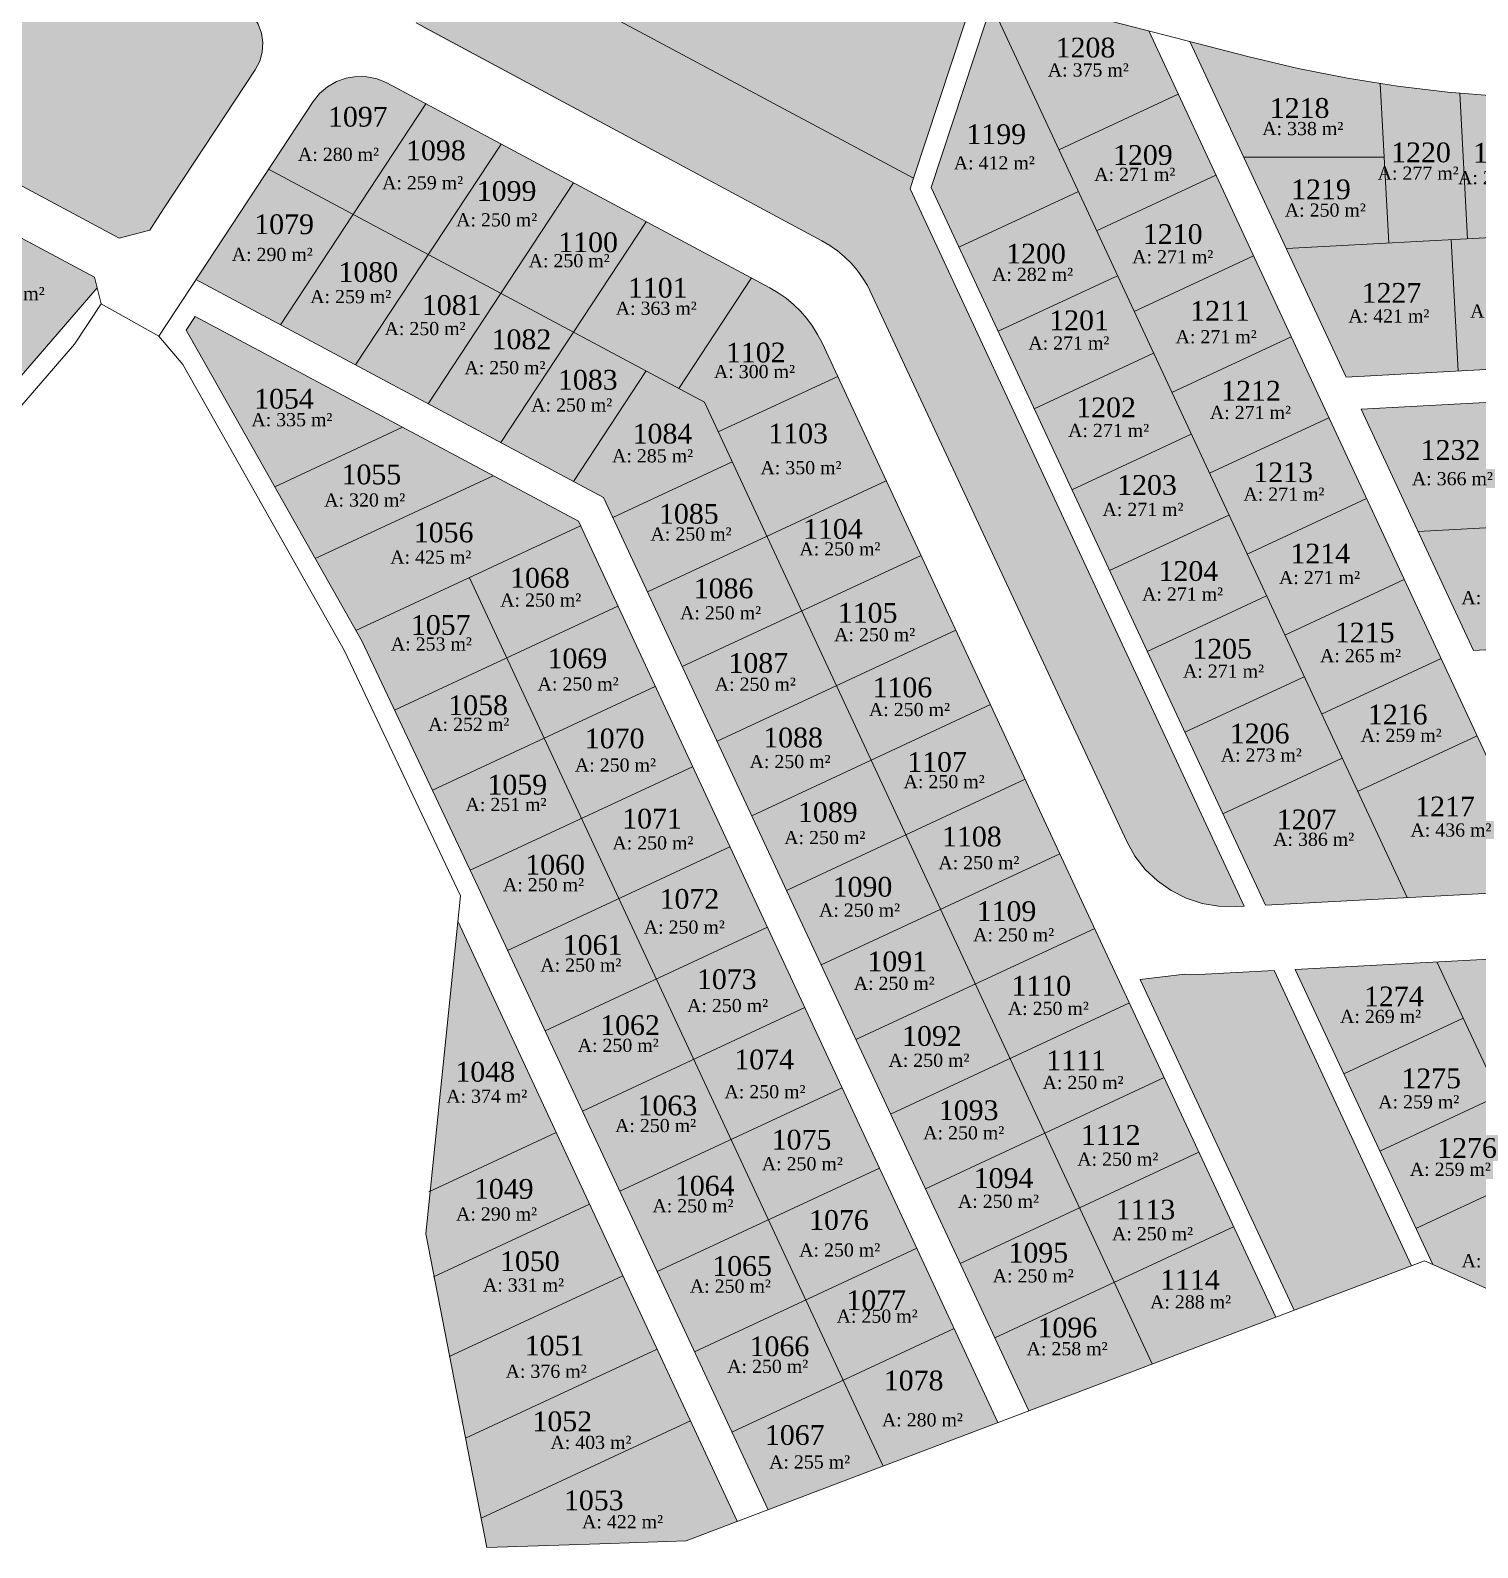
# Model space of a CAD drawing. Header units: metres. Extents: x 499190 to 500072, y 4524566 to 4524917.
# Drawn here: x 499394.9 to 499614.7, y 4524565.7 to 4524796.2 of the extents above; entities that cross this region are included whole.
import ezdxf

# ---------------------------------------------------------------- set-up
doc = ezdxf.new("R2010")
doc.units = ezdxf.units.M
doc.layers.get('0').update_dxf_attribs({"color": 5, "lineweight": 0})
doc.layers.add('PL_PARK', color=97, linetype='Continuous', lineweight=0)
doc.layers.add('YAZI', color=3, linetype='Continuous', lineweight=0)
doc.styles.get("Standard").update_dxf_attribs({"font": 'TimesNewRoman.ttf'})

msp = doc.modelspace()

# ---------------------------------------------------------------- hatches: boundary and pattern name
at = {"true_color": 0xf8f6b0}
h = msp.add_hatch(color=51, dxfattribs=at)
h.dxf.hatch_style = 1
h.paths.add_polyline_path([(499429.69, 4524791.55), (499430.07, 4524792.94), (499430.16, 4524794.39), (499429.95, 4524795.83), (499429.45, 4524797.19), (499428.68, 4524798.42), (499427.67, 4524799.46), (499426.47, 4524800.28), (499418.78, 4524804.39), (499390.87, 4524819.31), (499373.35, 4524791.65), (499369.44, 4524785.47), (499397.18, 4524770.64), (499408.35, 4524764.67), (499412.98, 4524765.9), (499415.1, 4524769.11), (499429.02, 4524790.26)])
h.paths.add_polyline_path([(499390.87, 4524819.31), (499380.69, 4524824.76), (499373.61, 4524822.89), (499358.76, 4524799.45), (499373.35, 4524791.65)])
h.paths.add_polyline_path([(499373.35, 4524791.65), (499358.76, 4524799.45), (499357.52, 4524797.5), (499359.26, 4524790.92), (499369.44, 4524785.47)])
h.paths.add_polyline_path([(499532.24, 4524804.59), (499527.33, 4524805.93), (499522.46, 4524807.39), (499517.62, 4524808.98), (499512.83, 4524810.68), (499508.08, 4524812.51), (499503.38, 4524814.46), (499498.73, 4524816.53), (499494.13, 4524818.72), (499485.37, 4524823.03), (499482.72, 4524824.12), (499479.96, 4524824.85), (499477.13, 4524825.22), (499474.27, 4524825.21), (499471.44, 4524824.83), (499468.68, 4524824.08), (499466.04, 4524822.97), (499463.57, 4524821.53), (499461.32, 4524819.78), (499459.31, 4524817.74), (499457.58, 4524815.46), (499455.89, 4524812.9), (499529.02, 4524773.8), (499538.62, 4524802.94)])
h = msp.add_hatch(color=1)
h.dxf.hatch_style = 1
h.paths.add_polyline_path([(499540.85, 4524800.11), (499531.7, 4524772.36), (499535.92, 4524763.3), (499554.05, 4524771.74)])
h = msp.add_hatch(color=12)
h.dxf.hatch_style = 1
h.paths.add_polyline_path([(499564.74, 4524796.18), (499541.53, 4524802.18), (499540.85, 4524800.11), (499551.1, 4524778.09), (499569.23, 4524786.53)])
h = msp.add_hatch(color=1)
h.dxf.hatch_style = 1
h.paths.add_polyline_path([(499599.92, 4524788.17), (499594.96, 4524788.96), (499587.45, 4524790.45), (499580, 4524792.23), (499571.01, 4524794.55), (499579.19, 4524776.99), (499600.52, 4524776.99)])
h = msp.add_hatch(color=1)
h.dxf.hatch_style = 1
h.paths.add_polyline_path([(499454.93, 4524785.06), (499448.98, 4524788.24), (499447.52, 4524788.86), (499445.98, 4524789.19), (499444.4, 4524789.24), (499442.84, 4524788.99), (499441.35, 4524788.46), (499439.98, 4524787.67), (499438.78, 4524786.64), (499437.79, 4524785.4), (499431.05, 4524775.15), (499443.89, 4524768.29)])
h = msp.add_hatch(color=1)
h.dxf.hatch_style = 1
h.paths.add_polyline_path([(499569.23, 4524786.53), (499551.1, 4524778.09), (499556.82, 4524765.8), (499574.95, 4524774.25)])
h = msp.add_hatch(color=12)
h.dxf.hatch_style = 1
h.paths.add_polyline_path([(499612, 4524786.69), (499610.13, 4524786.84), (499602.53, 4524787.76), (499599.92, 4524788.17), (499601.22, 4524763.94), (499613.19, 4524764.58)])
h = msp.add_hatch(color=1)
h.dxf.hatch_style = 1
h.paths.add_polyline_path([(499624.05, 4524785.96), (499617.77, 4524786.22), (499612, 4524786.69), (499613.19, 4524764.58), (499625.17, 4524765.23)])
h = msp.add_hatch(color=12)
h.dxf.hatch_style = 1
h.paths.add_polyline_path([(499466.35, 4524778.95), (499454.93, 4524785.06), (499443.89, 4524768.29), (499455.31, 4524762.18)])
h = msp.add_hatch(color=12)
h.dxf.hatch_style = 1
h.paths.add_polyline_path([(499477.38, 4524773.06), (499466.35, 4524778.95), (499455.31, 4524762.18), (499466.34, 4524756.28)])
h = msp.add_hatch(color=1)
h.dxf.hatch_style = 1
h.paths.add_polyline_path([(499431.05, 4524775.15), (499420.01, 4524758.38), (499432.85, 4524751.51), (499443.89, 4524768.29)])
h = msp.add_hatch(color=1)
h.dxf.hatch_style = 1
h.paths.add_polyline_path([(499600.52, 4524776.99), (499579.19, 4524776.99), (499585.66, 4524763.1), (499601.22, 4524763.94)])
h = msp.add_hatch(color=12)
h.dxf.hatch_style = 1
h.paths.add_polyline_path([(499488.4, 4524767.17), (499477.38, 4524773.06), (499466.34, 4524756.28), (499477.36, 4524750.39)])
h = msp.add_hatch(color=1)
h.dxf.hatch_style = 1
h.paths.add_polyline_path([(499574.95, 4524774.25), (499556.82, 4524765.8), (499562.54, 4524753.52), (499580.67, 4524761.96)])
h = msp.add_hatch(color=1)
h.dxf.hatch_style = 1
h.paths.add_polyline_path([(499554.05, 4524771.74), (499535.92, 4524763.3), (499541.87, 4524750.52), (499560.01, 4524758.96)])
h = msp.add_hatch(color=1)
h.dxf.hatch_style = 1
h.paths.add_polyline_path([(499443.89, 4524768.29), (499432.85, 4524751.51), (499444.27, 4524745.4), (499455.31, 4524762.18)])
h = msp.add_hatch(color=56)
h.dxf.hatch_style = 1
h.paths.add_polyline_path([(499405, 4524757.11), (499404.59, 4524758.74), (499387.75, 4524767.74), (499377.29, 4524755.64), (499393.89, 4524744.26)])
h = msp.add_hatch(color=12)
h.dxf.hatch_style = 1
h.paths.add_polyline_path([(499504.39, 4524758.62), (499488.4, 4524767.17), (499477.36, 4524750.39), (499493.35, 4524741.84)])
h = msp.add_hatch(color=1)
h.dxf.hatch_style = 1
h.paths.add_polyline_path([(499610.69, 4524764.45), (499585.66, 4524763.1), (499594.75, 4524743.56), (499611.77, 4524744.47)])
h = msp.add_hatch(color=1)
h.dxf.hatch_style = 1
h.paths.add_polyline_path([(499628.12, 4524765.38), (499610.69, 4524764.45), (499611.77, 4524744.47), (499629.19, 4524745.41)])
h = msp.add_hatch(color=12)
h.dxf.hatch_style = 1
h.paths.add_polyline_path([(499466.34, 4524756.28), (499455.31, 4524762.18), (499444.27, 4524745.4), (499455.29, 4524739.51)])
h = msp.add_hatch(color=1)
h.dxf.hatch_style = 1
h.paths.add_polyline_path([(499580.67, 4524761.96), (499562.54, 4524753.52), (499568.26, 4524741.24), (499586.39, 4524749.68)])
h = msp.add_hatch(color=1)
h.dxf.hatch_style = 1
h.paths.add_polyline_path([(499515.12, 4524748.75), (499514.45, 4524750.05), (499513.68, 4524751.29), (499512.81, 4524752.47), (499511.84, 4524753.57), (499510.79, 4524754.6), (499509.67, 4524755.53), (499508.47, 4524756.37), (499507.21, 4524757.11), (499504.39, 4524758.62), (499493.35, 4524741.84), (499497.24, 4524739.76), (499499.35, 4524735.23), (499517.49, 4524743.67)])
h = msp.add_hatch(color=12)
h.dxf.hatch_style = 1
h.paths.add_polyline_path([(499560.01, 4524758.96), (499541.87, 4524750.52), (499547.36, 4524738.73), (499565.49, 4524747.17)])
h = msp.add_hatch(color=12)
h.dxf.hatch_style = 1
h.paths.add_polyline_path([(499477.36, 4524750.39), (499466.34, 4524756.28), (499455.29, 4524739.51), (499466.32, 4524733.61)])
h = msp.add_hatch(color=12)
h.dxf.hatch_style = 1
h.paths.add_polyline_path([(499419.9, 4524752.76), (499418.54, 4524750.7), (499420.41, 4524747.38), (499431.97, 4524726.9), (499451.38, 4524735.93)])
h = msp.add_hatch(color=12)
h.dxf.hatch_style = 1
h.paths.add_polyline_path([(499488.39, 4524744.5), (499477.36, 4524750.39), (499466.32, 4524733.61), (499477.34, 4524727.72)])
h = msp.add_hatch(color=1)
h.dxf.hatch_style = 1
h.paths.add_polyline_path([(499586.39, 4524749.68), (499568.26, 4524741.24), (499573.98, 4524728.95), (499592.11, 4524737.39)])
h = msp.add_hatch(color=1)
h.dxf.hatch_style = 1
h.paths.add_polyline_path([(499565.49, 4524747.17), (499547.36, 4524738.73), (499553.08, 4524726.45), (499571.21, 4524734.89)])
h = msp.add_hatch(color=12)
h.dxf.hatch_style = 1
h.paths.add_polyline_path([(499497.24, 4524739.76), (499488.39, 4524744.5), (499477.34, 4524727.72), (499481.93, 4524725.27), (499483.33, 4524722.25), (499501.47, 4524730.69)])
h = msp.add_hatch(color=1)
h.dxf.hatch_style = 1
h.paths.add_polyline_path([(499517.49, 4524743.67), (499499.35, 4524735.23), (499506.74, 4524719.36), (499524.87, 4524727.8)])
h = msp.add_hatch(color=1)
h.dxf.hatch_style = 1
h.paths.add_polyline_path([(499620.07, 4524739.91), (499597.03, 4524738.67), (499605.67, 4524720.11), (499621.1, 4524720.94)])
h = msp.add_hatch(color=12)
h.dxf.hatch_style = 1
h.paths.add_polyline_path([(499465.16, 4524728.56), (499451.38, 4524735.93), (499431.97, 4524726.9), (499438.13, 4524715.98)])
h = msp.add_hatch(color=1)
h.dxf.hatch_style = 1
h.paths.add_polyline_path([(499592.11, 4524737.39), (499573.98, 4524728.95), (499579.7, 4524716.67), (499597.83, 4524725.11)])
h = msp.add_hatch(color=1)
h.dxf.hatch_style = 1
h.paths.add_polyline_path([(499571.21, 4524734.89), (499553.08, 4524726.45), (499558.8, 4524714.16), (499576.93, 4524722.61)])
h = msp.add_hatch(color=12)
h.dxf.hatch_style = 1
h.paths.add_polyline_path([(499501.47, 4524730.69), (499483.33, 4524722.25), (499488.61, 4524710.92), (499506.74, 4524719.36)])
h = msp.add_hatch(color=12)
h.dxf.hatch_style = 1
h.paths.add_polyline_path([(499478.42, 4524720.95), (499478.1, 4524721.65), (499465.16, 4524728.56), (499438.13, 4524715.98), (499444.29, 4524705.06)])
h = msp.add_hatch(color=12)
h.dxf.hatch_style = 1
h.paths.add_polyline_path([(499530.15, 4524716.47), (499524.87, 4524727.8), (499506.74, 4524719.36), (499512.02, 4524708.03)])
h = msp.add_hatch(color=1)
h.dxf.hatch_style = 1
h.paths.add_polyline_path([(499597.83, 4524725.11), (499579.7, 4524716.67), (499585.42, 4524704.38), (499603.55, 4524712.83)])
h = msp.add_hatch(color=1)
h.dxf.hatch_style = 1
h.paths.add_polyline_path([(499576.93, 4524722.61), (499558.8, 4524714.16), (499564.52, 4524701.88), (499582.65, 4524710.32)])
h = msp.add_hatch(color=12)
h.dxf.hatch_style = 1
h.paths.add_polyline_path([(499478.42, 4524720.95), (499461.54, 4524713.09), (499467.22, 4524700.9), (499484.1, 4524708.76)])
h = msp.add_hatch(color=1)
h.dxf.hatch_style = 1
h.paths.add_polyline_path([(499626.72, 4524721.25), (499605.67, 4524720.11), (499614.09, 4524702.04), (499627.72, 4524702.77)])
h = msp.add_hatch(color=12)
h.dxf.hatch_style = 1
h.paths.add_polyline_path([(499512.02, 4524708.03), (499506.74, 4524719.36), (499488.61, 4524710.92), (499493.89, 4524699.59)])
h = msp.add_hatch(color=12)
h.dxf.hatch_style = 1
h.paths.add_polyline_path([(499530.15, 4524716.47), (499512.02, 4524708.03), (499517.29, 4524696.7), (499535.42, 4524705.14)])
h = msp.add_hatch(color=12)
h.dxf.hatch_style = 1
h.paths.add_polyline_path([(499461.54, 4524713.09), (499444.29, 4524705.06), (499445.25, 4524703.37), (499450.17, 4524692.96), (499467.22, 4524700.9)])
h = msp.add_hatch(color=1)
h.dxf.hatch_style = 1
h.paths.add_polyline_path([(499603.55, 4524712.83), (499585.42, 4524704.38), (499591.01, 4524692.37), (499609.14, 4524700.81)])
h = msp.add_hatch(color=1)
h.dxf.hatch_style = 1
h.paths.add_polyline_path([(499582.65, 4524710.32), (499564.52, 4524701.88), (499570.24, 4524689.6), (499588.37, 4524698.04)])
h = msp.add_hatch(color=12)
h.dxf.hatch_style = 1
h.paths.add_polyline_path([(499484.1, 4524708.76), (499467.22, 4524700.9), (499472.89, 4524688.7), (499489.78, 4524696.57)])
h = msp.add_hatch(color=12)
h.dxf.hatch_style = 1
h.paths.add_polyline_path([(499512.02, 4524708.03), (499493.89, 4524699.59), (499499.16, 4524688.26), (499517.29, 4524696.7)])
h = msp.add_hatch(color=12)
h.dxf.hatch_style = 1
h.paths.add_polyline_path([(499540.7, 4524693.81), (499535.42, 4524705.14), (499517.29, 4524696.7), (499522.57, 4524685.37)])
h = msp.add_hatch(color=12)
h.dxf.hatch_style = 1
h.paths.add_polyline_path([(499467.22, 4524700.9), (499450.17, 4524692.96), (499455.92, 4524680.8), (499472.89, 4524688.7)])
h = msp.add_hatch(color=1)
h.dxf.hatch_style = 1
h.paths.add_polyline_path([(499609.14, 4524700.81), (499591.01, 4524692.37), (499596.47, 4524680.63), (499614.61, 4524689.07)])
h = msp.add_hatch(color=12)
h.dxf.hatch_style = 1
h.paths.add_polyline_path([(499489.78, 4524696.57), (499472.89, 4524688.7), (499478.57, 4524676.51), (499495.46, 4524684.37)])
h = msp.add_hatch(color=12)
h.dxf.hatch_style = 1
h.paths.add_polyline_path([(499517.29, 4524696.7), (499499.16, 4524688.26), (499504.44, 4524676.92), (499522.57, 4524685.37)])
h = msp.add_hatch(color=1)
h.dxf.hatch_style = 1
h.paths.add_polyline_path([(499588.37, 4524698.04), (499570.24, 4524689.6), (499576, 4524677.22), (499594.13, 4524685.66)])
h = msp.add_hatch(color=12)
h.dxf.hatch_style = 1
h.paths.add_polyline_path([(499545.98, 4524682.48), (499540.7, 4524693.81), (499522.57, 4524685.37), (499527.85, 4524674.03)])
h = msp.add_hatch(color=12)
h.dxf.hatch_style = 1
h.paths.add_polyline_path([(499472.89, 4524688.7), (499455.92, 4524680.8), (499461.67, 4524668.64), (499478.57, 4524676.51)])
h = msp.add_hatch(color=12)
h.dxf.hatch_style = 1
h.paths.add_polyline_path([(499614.61, 4524689.07), (499596.47, 4524680.63), (499603.98, 4524664.5), (499625.51, 4524665.65)])
h = msp.add_hatch(color=12)
h.dxf.hatch_style = 1
h.paths.add_polyline_path([(499527.85, 4524674.03), (499522.57, 4524685.37), (499504.44, 4524676.92), (499509.72, 4524665.59)])
h = msp.add_hatch(color=12)
h.dxf.hatch_style = 1
h.paths.add_polyline_path([(499594.13, 4524685.66), (499576, 4524677.22), (499582.46, 4524663.36), (499603.98, 4524664.5)])
h = msp.add_hatch(color=12)
h.dxf.hatch_style = 1
h.paths.add_polyline_path([(499495.46, 4524684.37), (499478.57, 4524676.51), (499484.25, 4524664.32), (499501.13, 4524672.18)])
h = msp.add_hatch(color=12)
h.dxf.hatch_style = 1
h.paths.add_polyline_path([(499545.98, 4524682.48), (499527.85, 4524674.03), (499533.12, 4524662.7), (499551.25, 4524671.14)])
h = msp.add_hatch(color=12)
h.dxf.hatch_style = 1
h.paths.add_polyline_path([(499478.57, 4524676.51), (499461.67, 4524668.64), (499462.89, 4524666.06), (499467.36, 4524656.46), (499484.25, 4524664.32)])
h = msp.add_hatch(color=12)
h.dxf.hatch_style = 1
h.paths.add_polyline_path([(499527.85, 4524674.03), (499509.72, 4524665.59), (499514.99, 4524654.26), (499533.12, 4524662.7)])
h = msp.add_hatch(color=12)
h.dxf.hatch_style = 1
h.paths.add_polyline_path([(499501.13, 4524672.18), (499484.25, 4524664.32), (499489.93, 4524652.12), (499506.81, 4524659.99)])
h = msp.add_hatch(color=12)
h.dxf.hatch_style = 1
h.paths.add_polyline_path([(499556.53, 4524659.81), (499554.9, 4524663.3), (499551.25, 4524671.14), (499533.12, 4524662.7), (499538.4, 4524651.37)])
h = msp.add_hatch(color=12)
h.dxf.hatch_style = 1
h.paths.add_polyline_path([(499484.25, 4524664.32), (499467.36, 4524656.46), (499473.04, 4524644.26), (499489.93, 4524652.12)])
h = msp.add_hatch(color=12)
h.dxf.hatch_style = 1
h.paths.add_polyline_path([(499533.12, 4524662.7), (499514.99, 4524654.26), (499520.27, 4524642.93), (499538.4, 4524651.37)])
h = msp.add_hatch(color=12)
h.dxf.hatch_style = 1
h.paths.add_polyline_path([(499459.78, 4524660.9), (499455.57, 4524619.88), (499474.73, 4524628.8)])
h = msp.add_hatch(color=12)
h.dxf.hatch_style = 1
h.paths.add_polyline_path([(499506.81, 4524659.99), (499489.93, 4524652.12), (499495.6, 4524639.93), (499512.49, 4524647.79)])
h = msp.add_hatch(color=12)
h.dxf.hatch_style = 1
h.paths.add_polyline_path([(499560.31, 4524651.7), (499556.53, 4524659.81), (499538.4, 4524651.37), (499543.67, 4524640.04), (499561.81, 4524648.48)])
h = msp.add_hatch(color=1)
h.dxf.hatch_style = 1
h.paths.add_polyline_path([(499630.06, 4524655.87), (499608.53, 4524654.73), (499615.86, 4524639), (499633.99, 4524647.44)])
h = msp.add_hatch(color=1)
h.dxf.hatch_style = 1
h.paths.add_polyline_path([(499608.53, 4524654.73), (499587.01, 4524653.59), (499594.39, 4524637.72), (499612.52, 4524646.16)])
h = msp.add_hatch(color=12)
h.dxf.hatch_style = 1
h.paths.add_polyline_path([(499489.93, 4524652.12), (499473.04, 4524644.26), (499478.72, 4524632.07), (499495.6, 4524639.93)])
h = msp.add_hatch(color=12)
h.dxf.hatch_style = 1
h.paths.add_polyline_path([(499538.4, 4524651.37), (499520.27, 4524642.93), (499525.54, 4524631.6), (499543.67, 4524640.04)])
h = msp.add_hatch(color=12)
h.dxf.hatch_style = 1
h.paths.add_polyline_path([(499561.81, 4524648.48), (499543.67, 4524640.04), (499548.95, 4524628.71), (499567.08, 4524637.15)])
h = msp.add_hatch(color=12)
h.dxf.hatch_style = 1
h.paths.add_polyline_path([(499512.49, 4524647.79), (499495.6, 4524639.93), (499501.28, 4524627.74), (499518.16, 4524635.6)])
h = msp.add_hatch(color=1)
h.dxf.hatch_style = 1
h.paths.add_polyline_path([(499612.52, 4524646.16), (499594.39, 4524637.72), (499599.86, 4524625.98), (499617.99, 4524634.42)])
h = msp.add_hatch(color=12)
h.dxf.hatch_style = 1
h.paths.add_polyline_path([(499495.6, 4524639.93), (499478.72, 4524632.07), (499484.4, 4524619.88), (499501.28, 4524627.74)])
h = msp.add_hatch(color=12)
h.dxf.hatch_style = 1
h.paths.add_polyline_path([(499543.67, 4524640.04), (499525.54, 4524631.6), (499530.82, 4524620.27), (499548.95, 4524628.71)])
h = msp.add_hatch(color=12)
h.dxf.hatch_style = 1
h.paths.add_polyline_path([(499567.08, 4524637.15), (499548.95, 4524628.71), (499554.23, 4524617.38), (499572.36, 4524625.82)])
h = msp.add_hatch(color=12)
h.dxf.hatch_style = 1
h.paths.add_polyline_path([(499518.16, 4524635.6), (499501.28, 4524627.74), (499506.96, 4524615.55), (499523.84, 4524623.41)])
h = msp.add_hatch(color=1)
h.dxf.hatch_style = 1
h.paths.add_polyline_path([(499617.99, 4524634.42), (499599.86, 4524625.98), (499605.32, 4524614.24), (499623.46, 4524622.68)])
h = msp.add_hatch(color=12)
h.dxf.hatch_style = 1
h.paths.add_polyline_path([(499474.73, 4524628.8), (499455.57, 4524619.88), (499454.91, 4524613.4), (499456.17, 4524606.92), (499479.79, 4524617.92)])
h = msp.add_hatch(color=12)
h.dxf.hatch_style = 1
h.paths.add_polyline_path([(499501.28, 4524627.74), (499484.4, 4524619.88), (499490.07, 4524607.68), (499506.96, 4524615.55)])
h = msp.add_hatch(color=12)
h.dxf.hatch_style = 1
h.paths.add_polyline_path([(499548.95, 4524628.71), (499530.82, 4524620.27), (499536.1, 4524608.93), (499554.23, 4524617.38)])
h = msp.add_hatch(color=12)
h.dxf.hatch_style = 1
h.paths.add_polyline_path([(499572.36, 4524625.82), (499554.23, 4524617.38), (499559.5, 4524606.04), (499577.63, 4524614.49)])
h = msp.add_hatch(color=12)
h.dxf.hatch_style = 1
h.paths.add_polyline_path([(499523.84, 4524623.41), (499506.96, 4524615.55), (499512.63, 4524603.35), (499529.52, 4524611.21)])
h = msp.add_hatch(color=1)
h.dxf.hatch_style = 1
h.paths.add_polyline_path([(499623.46, 4524622.68), (499605.32, 4524614.24), (499607.88, 4524608.75), (499625.77, 4524600.76), (499632.26, 4524603.78)])
h = msp.add_hatch(color=12)
h.dxf.hatch_style = 1
h.paths.add_polyline_path([(499479.79, 4524617.92), (499456.17, 4524606.92), (499458.54, 4524594.79), (499484.86, 4524607.04)])
h = msp.add_hatch(color=12)
h.dxf.hatch_style = 1
h.paths.add_polyline_path([(499554.23, 4524617.38), (499536.1, 4524608.93), (499541.37, 4524597.6), (499559.5, 4524606.04)])
h = msp.add_hatch(color=12)
h.dxf.hatch_style = 1
h.paths.add_polyline_path([(499506.96, 4524615.55), (499490.07, 4524607.68), (499495.75, 4524595.49), (499512.63, 4524603.35)])
h = msp.add_hatch(color=12)
h.dxf.hatch_style = 1
h.paths.add_polyline_path([(499577.63, 4524614.49), (499559.5, 4524606.04), (499565.28, 4524593.64), (499584.03, 4524600.75)])
h = msp.add_hatch(color=12)
h.dxf.hatch_style = 1
h.paths.add_polyline_path([(499529.52, 4524611.21), (499512.63, 4524603.35), (499518.31, 4524591.16), (499535.2, 4524599.02)])
h = msp.add_hatch(color=12)
h.dxf.hatch_style = 1
h.paths.add_polyline_path([(499490.05, 4524595.89), (499484.86, 4524607.04), (499458.54, 4524594.79), (499460.96, 4524582.35)])
h = msp.add_hatch(color=12)
h.dxf.hatch_style = 1
h.paths.add_polyline_path([(499559.5, 4524606.04), (499541.37, 4524597.6), (499546.53, 4524586.53), (499565.28, 4524593.64)])
h = msp.add_hatch(color=12)
h.dxf.hatch_style = 1
h.paths.add_polyline_path([(499512.63, 4524603.35), (499495.75, 4524595.49), (499501.43, 4524583.3), (499518.31, 4524591.16)])
h = msp.add_hatch(color=1)
h.dxf.hatch_style = 1
h.paths.add_polyline_path([(499535.2, 4524599.02), (499518.31, 4524591.16), (499524.38, 4524578.13), (499528.64, 4524579.75), (499541.84, 4524584.75)])
h = msp.add_hatch(color=12)
h.dxf.hatch_style = 1
h.paths.add_polyline_path([(499495.11, 4524585.01), (499490.05, 4524595.89), (499460.96, 4524582.35), (499463.33, 4524570.21)])
h = msp.add_hatch(color=1)
h.dxf.hatch_style = 1
h.paths.add_polyline_path([(499518.31, 4524591.16), (499501.43, 4524583.3), (499506.91, 4524571.51), (499522.07, 4524577.26), (499524.38, 4524578.13)])
h = msp.add_hatch(color=1)
h.dxf.hatch_style = 1
h.paths.add_polyline_path([(499495.11, 4524585.01), (499463.33, 4524570.21), (499464.2, 4524565.74), (499482.92, 4524566.39), (499494.47, 4524566.8), (499502.23, 4524569.74)])
at = {"layer": 'PL_PARK'}
for points in [[(499528.48, 4524772.18), (499579.23, 4524663.19), (499577.9, 4524663.12), (499575.35, 4524663.17), (499572.84, 4524663.6), (499570.42, 4524664.4), (499568.14, 4524665.55), (499566.06, 4524667.02), (499564.21, 4524668.78), (499562.65, 4524670.8), (499561.41, 4524673.03), (499522.68, 4524756.21), (499522.03, 4524757.46), (499521.29, 4524758.65), (499520.45, 4524759.78), (499519.53, 4524760.85), (499518.52, 4524761.83), (499517.44, 4524762.73), (499516.28, 4524763.53), (499515.07, 4524764.25), (499454.7, 4524796.53), (499453.44, 4524797.38), (499452.38, 4524798.47), (499451.57, 4524799.76), (499451.05, 4524801.19), (499450.83, 4524802.69), (499450.92, 4524804.21), (499451.33, 4524805.68), (499455.89, 4524812.9), (499529.02, 4524773.8)], [(499604.65, 4524608.57), (499601.64, 4524607.43), (499586.84, 4524601.81), (499563.45, 4524652.07), (499570.22, 4524652.86), (499572.37, 4524652.81), (499583.78, 4524653.42)]]:
    msp.add_hatch(color=256, dxfattribs=at).paths.add_polyline_path(points)

# ---------------------------------------------------------------- linework, layer by layer
at = {"color": 4}
for p, q in [((499540.85, 4524800.11, 359.87), (499603.98, 4524664.5, 359.87)), ((499564.74, 4524796.18, 359.87), (499625.51, 4524665.65, 359.87)), ((499571.01, 4524794.55, 359.87), (499594.75, 4524743.56, 359.87)), ((499551.1, 4524778.09, 359.87), (499569.23, 4524786.53, 359.87)), ((499601.22, 4524763.94, 359.87), (499599.92, 4524788.17, 359.87)), ((499613.19, 4524764.58, 359.87), (499612, 4524786.69, 359.87)), ((499432.85, 4524751.51, 359.87), (499454.93, 4524785.06, 359.87)), ((499444.27, 4524745.4, 359.87), (499466.35, 4524778.95, 359.87)), ((499600.52, 4524776.99, 359.87), (499579.19, 4524776.99, 359.87)), ((499612.53, 4524776.99, 359.87), (499612.52, 4524776.99, 359.87)), ((499455.29, 4524739.51, 359.87), (499477.38, 4524773.06, 359.87)), ((499556.82, 4524765.8, 359.87), (499574.95, 4524774.25, 359.87)), ((499535.92, 4524763.3, 359.87), (499554.05, 4524771.74, 359.87)), ((499585.66, 4524763.1, 359.87), (499694.49, 4524768.96, 359.87)), ((499466.32, 4524733.61, 359.87), (499488.4, 4524767.17, 359.87)), ((499611.77, 4524744.47, 359.87), (499610.69, 4524764.45, 359.87)), ((499562.54, 4524753.52, 359.87), (499580.67, 4524761.96, 359.87)), ((499493.35, 4524741.84, 359.87), (499504.39, 4524758.62, 359.87)), ((499541.87, 4524750.52, 359.87), (499560.01, 4524758.96, 359.87)), ((499418.54, 4524750.7, 359.87), (499419.9, 4524752.76, 359.87)), ((499568.26, 4524741.24, 359.87), (499586.39, 4524749.68, 359.87)), ((499547.36, 4524738.73, 359.87), (499565.49, 4524747.17, 359.87)), ((499594.75, 4524743.56, 359.87), (499701.69, 4524749.32, 359.87)), ((499477.34, 4524727.72, 359.87), (499488.39, 4524744.5, 359.87)), ((499517.49, 4524743.67, 359.87), (499499.35, 4524735.23, 359.87)), ((499597.03, 4524738.67, 359.87), (499703.49, 4524744.41, 359.87)), ((499597.03, 4524738.67, 359.87), (499614.09, 4524702.04, 359.87)), ((499431.97, 4524726.9, 359.87), (499451.38, 4524735.93, 359.87)), ((499573.98, 4524728.95, 359.87), (499592.11, 4524737.39, 359.87)), ((499553.08, 4524726.45, 359.87), (499571.21, 4524734.89, 359.87)), ((499501.47, 4524730.69, 359.87), (499483.33, 4524722.25, 359.87)), ((499438.13, 4524715.98, 359.87), (499465.16, 4524728.56, 359.87)), ((499524.87, 4524727.8, 359.87), (499488.61, 4524710.92, 359.87)), ((499579.7, 4524716.67, 359.87), (499597.83, 4524725.11, 359.87)), ((499605.67, 4524720.11, 359.87), (499710.33, 4524725.75, 359.87)), ((499558.8, 4524714.16, 359.87), (499576.93, 4524722.61, 359.87)), ((499444.29, 4524705.06, 359.87), (499478.42, 4524720.95, 359.87)), ((499530.15, 4524716.47, 359.87), (499493.89, 4524699.59, 359.87)), ((499461.54, 4524713.09, 359.87), (499524.38, 4524578.13, 359.87)), ((499585.42, 4524704.38, 359.87), (499603.55, 4524712.83, 359.87)), ((499564.52, 4524701.88, 359.87), (499582.65, 4524710.32, 359.87)), ((499450.17, 4524692.96, 359.87), (499484.1, 4524708.76, 359.87)), ((499614.09, 4524702.04, 359.87), (499716.99, 4524707.58, 359.87)), ((499535.42, 4524705.14, 359.87), (499499.16, 4524688.26, 359.87)), ((499591.01, 4524692.37, 359.87), (499609.14, 4524700.81, 359.87)), ((499455.92, 4524680.8, 359.87), (499489.78, 4524696.57, 359.87)), ((499570.24, 4524689.6, 359.87), (499588.37, 4524698.04, 359.87)), ((499540.7, 4524693.81, 359.87), (499504.44, 4524676.92, 359.87)), ((499596.47, 4524680.63, 359.87), (499614.61, 4524689.07, 359.87)), ((499576, 4524677.22, 359.87), (499594.13, 4524685.66, 359.87)), ((499461.67, 4524668.64, 359.87), (499495.46, 4524684.37, 359.87)), ((499467.36, 4524656.46, 359.87), (499501.13, 4524672.18, 359.87)), ((499551.25, 4524671.14, 359.87), (499514.99, 4524654.26, 359.87)), ((499473.04, 4524644.26, 359.87), (499506.81, 4524659.99, 359.87)), ((499556.53, 4524659.81, 359.87), (499520.27, 4524642.93, 359.87)), ((499632.26, 4524603.78, 359.87), (499608.53, 4524654.73, 359.87)), ((499561.81, 4524648.48, 359.87), (499525.54, 4524631.6, 359.87)), ((499478.72, 4524632.07, 359.87), (499512.49, 4524647.79, 359.87)), ((499594.39, 4524637.72, 359.87), (499612.52, 4524646.16, 359.87)), ((499567.08, 4524637.15, 359.87), (499530.82, 4524620.27, 359.87)), ((499484.4, 4524619.88, 359.87), (499518.16, 4524635.6, 359.87)), ((499599.86, 4524625.98, 359.87), (499617.99, 4524634.42, 359.87)), ((499474.73, 4524628.8, 359.87), (499455.41, 4524619.81, 359.87)), ((499572.36, 4524625.82, 359.87), (499536.1, 4524608.93, 359.87)), ((499490.07, 4524607.68, 359.87), (499523.84, 4524623.41, 359.87)), ((499605.32, 4524614.24, 359.87), (499623.46, 4524622.68, 359.87)), ((499479.79, 4524617.92, 359.87), (499456.11, 4524606.89, 359.87)), ((499577.63, 4524614.49, 359.87), (499541.37, 4524597.6, 359.87)), ((499495.75, 4524595.49, 359.87), (499529.52, 4524611.21, 359.87)), ((499484.86, 4524607.04, 359.87), (499458.47, 4524594.76, 359.87)), ((499501.43, 4524583.3, 359.87), (499535.2, 4524599.02, 359.87)), ((499490.05, 4524595.89, 359.87), (499460.96, 4524582.35, 359.87)), ((499495.11, 4524585.01, 359.87), (499463.33, 4524570.21, 359.87))]:
    msp.add_line(p, q, dxfattribs=at)
at = {"color": 9}
for p, q in [((499453.44, 4524797.38), (499515.07, 4524764.25)), ((499453.44, 4524797.38), (499515.07, 4524764.25)), ((499528.48, 4524772.18, 359.87), (499529.02, 4524773.8, 359.87)), ((499579.23, 4524663.19, 359.87), (499528.48, 4524772.18, 359.87)), ((499515.07, 4524764.25), (499516.28, 4524763.54)), ((499515.07, 4524764.25), (499516.28, 4524763.54)), ((499516.28, 4524763.54), (499517.44, 4524762.73)), ((499516.28, 4524763.54), (499517.44, 4524762.73)), ((499517.44, 4524762.73), (499518.52, 4524761.83)), ((499517.44, 4524762.73), (499518.52, 4524761.83)), ((499518.52, 4524761.83), (499519.53, 4524760.85)), ((499518.52, 4524761.83), (499519.53, 4524760.85)), ((499519.53, 4524760.85), (499520.45, 4524759.78)), ((499519.53, 4524760.85), (499520.45, 4524759.78)), ((499520.45, 4524759.78), (499521.28, 4524758.66)), ((499520.45, 4524759.78), (499521.28, 4524758.66)), ((499521.28, 4524758.66), (499522.03, 4524757.46)), ((499521.28, 4524758.66), (499522.03, 4524757.46)), ((499522.03, 4524757.46), (499561.41, 4524673.02)), ((499522.03, 4524757.46), (499561.41, 4524673.02)), ((499405.6, 4524754.68, 359.87), (499414.36, 4524749.8, 359.87)), ((499561.41, 4524673.02), (499562.65, 4524670.8)), ((499561.41, 4524673.02), (499562.65, 4524670.8)), ((499562.65, 4524670.8), (499564.21, 4524668.78)), ((499562.65, 4524670.8), (499564.21, 4524668.78)), ((499564.21, 4524668.78), (499566.06, 4524667.02)), ((499564.21, 4524668.78), (499566.06, 4524667.02)), ((499566.06, 4524667.02), (499568.14, 4524665.55)), ((499566.06, 4524667.02), (499568.14, 4524665.55)), ((499568.14, 4524665.55), (499570.42, 4524664.4)), ((499568.14, 4524665.55), (499570.42, 4524664.4)), ((499570.42, 4524664.4), (499572.84, 4524663.6)), ((499570.42, 4524664.4), (499572.84, 4524663.6)), ((499572.84, 4524663.6), (499575.35, 4524663.17)), ((499572.84, 4524663.6), (499575.35, 4524663.17)), ((499575.35, 4524663.17), (499577.9, 4524663.12)), ((499575.35, 4524663.17), (499577.9, 4524663.12)), ((499575.35, 4524663.17), (499577.9, 4524663.12)), ((499577.9, 4524663.12), (499579.23, 4524663.19, 104.51)), ((499577.9, 4524663.12), (499579.23, 4524663.19, 104.51)), ((499570.23, 4524652.86), (499563.45, 4524652.07, 245.99)), ((499572.37, 4524652.81), (499570.23, 4524652.86)), ((499583.78, 4524653.42, 280.46), (499572.37, 4524652.81)), ((499583.78, 4524653.42, 359.87), (499604.65, 4524608.57, 359.87)), ((499586.84, 4524601.81, 359.87), (499563.45, 4524652.07, 359.87)), ((499584.03, 4524600.75, 359.87), (499606.61, 4524609.32, 0.17)), ((499606.61, 4524609.32, 359.87), (499607.88, 4524608.75, 359.87))]:
    msp.add_line(p, q, dxfattribs=at)
at = {"color": 12}
msp.add_line((499545.98, 4524682.48, 359.87), (499509.72, 4524665.59, 359.87), dxfattribs=at)
at = {"color": 6, "elevation": 359.87}
for points in [[(499538.62, 4524802.94), (499532.24, 4524804.59), (499527.33, 4524805.93), (499522.46, 4524807.39), (499517.62, 4524808.98), (499512.83, 4524810.68), (499508.08, 4524812.51), (499503.38, 4524814.46), (499498.73, 4524816.53), (499494.13, 4524818.72), (499485.37, 4524823.03), (499482.72, 4524824.12), (499479.96, 4524824.85), (499477.13, 4524825.22), (499474.27, 4524825.21), (499471.44, 4524824.83), (499468.68, 4524824.08), (499466.04, 4524822.97), (499463.57, 4524821.53), (499461.32, 4524819.78), (499459.31, 4524817.74), (499457.58, 4524815.46), (499455.89, 4524812.9), (499529.02, 4524773.8)], [(499515.12, 4524748.75), (499514.45, 4524750.05), (499513.68, 4524751.29), (499512.81, 4524752.47), (499511.84, 4524753.57), (499510.79, 4524754.6), (499509.67, 4524755.53), (499508.47, 4524756.37), (499507.21, 4524757.11), (499448.98, 4524788.24), (499447.52, 4524788.86), (499445.98, 4524789.19), (499444.4, 4524789.24), (499442.84, 4524788.99), (499441.35, 4524788.46), (499439.98, 4524787.67), (499438.78, 4524786.64), (499437.79, 4524785.4), (499414.36, 4524749.8), (499418.04, 4524745.48), (499442.58, 4524701.99), (499460.18, 4524664.78), (499454.91, 4524613.4), (499464.2, 4524565.74), (499482.92, 4524566.39), (499494.47, 4524566.8), (499522.07, 4524577.26), (499528.64, 4524579.75), (499584.03, 4524600.75), (499560.31, 4524651.7), (499554.9, 4524663.3)], [(499777.56, 4524672.33), (499750.97, 4524664.78), (499742.93, 4524663.08), (499741.02, 4524662.69), (499739.11, 4524662.35), (499737.2, 4524662.04), (499735.28, 4524661.77), (499733.35, 4524661.53), (499731.42, 4524661.33), (499729.48, 4524661.17), (499727.55, 4524661.05), (499587.01, 4524653.59), (499607.88, 4524608.75), (499652.51, 4524588.83), (499811.41, 4524567.63), (499811.51, 4524567.65)]]:
    msp.add_lwpolyline(points, close=True, dxfattribs=at)
at = {"color": 9, "elevation": 359.87}
msp.add_lwpolyline([(499429.02, 4524790.26), (499429.69, 4524791.55), (499430.07, 4524792.94), (499430.16, 4524794.39), (499429.95, 4524795.83), (499429.45, 4524797.19), (499428.68, 4524798.42), (499427.67, 4524799.46), (499426.47, 4524800.28), (499418.78, 4524804.39), (499390.87, 4524819.31), (499369.44, 4524785.47), (499397.18, 4524770.64), (499408.35, 4524764.67), (499412.98, 4524765.9), (499415.1, 4524769.11)], close=True, dxfattribs=at)
at = {"color": 6, "elevation": 359.87}
for points in [[(499617.77, 4524786.22), (499610.13, 4524786.84), (499602.53, 4524787.76), (499594.96, 4524788.96), (499587.45, 4524790.45), (499580, 4524792.23), (499541.53, 4524802.18), (499531.7, 4524772.36), (499582.46, 4524663.36), (499726.24, 4524671)], [(499351.26, 4524690.36), (499401.58, 4524748.57), (499405.6, 4524754.68), (499404.59, 4524758.74), (499355.5, 4524784.99)]]:
    msp.add_lwpolyline(points, dxfattribs=at)
at = {"color": 4, "elevation": 359.87}
for points in [[(499431.05, 4524775.15), (499497.24, 4524739.76), (499565.28, 4524593.64)], [(499420.01, 4524758.38), (499481.93, 4524725.27), (499546.53, 4524586.53)], [(499419.9, 4524752.76), (499478.1, 4524721.65), (499541.84, 4524584.75)], [(499502.23, 4524569.74), (499459.78, 4524660.9)]]:
    msp.add_lwpolyline(points, dxfattribs=at)
at = {"color": 56, "elevation": 359.87}
msp.add_lwpolyline([(499296.59, 4524646.76), (499349.26, 4524692.63), (499405, 4524757.11)], dxfattribs=at)
at = {"color": 12, "elevation": 359.87}
msp.add_lwpolyline([(499506.91, 4524571.51), (499462.89, 4524666.06), (499445.25, 4524703.37), (499420.41, 4524747.38), (499418.54, 4524750.7)], dxfattribs=at)

# ---------------------------------------------------------------- texts
at = {"layer": 'YAZI', "color": 7}
for s, p in [('1208', (499550.6, 4524792.11, 744.87)), ('1097', (499440.07, 4524781.61, 1104.75)), ('1199', (499537.05, 4524778.96, 744.87)), ('1098', (499451.92, 4524776.5, 1104.75)), ('1209', (499559.32, 4524775.8, 744.87)), ('1220', (499601.57, 4524776.19, 744.87)), ('1221', (499614.02, 4524776.13, 744.87)), ('1099', (499462.67, 4524770.33, 1104.75)), ('1079', (499428.87, 4524765.28, 744.87)), ('1100', (499475.05, 4524762.54, 1104.75)), ('1210', (499563.86, 4524763.79, 744.87)), ('1200', (499543.09, 4524760.82, 744.87)), ('1080', (499441.66, 4524758.01, 744.87)), ('1101', (499485.63, 4524755.63, 744.87)), ('1227', (499597.09, 4524754.85, 744.87)), ('1081', (499454.33, 4524753, 744.87)), ('1201', (499549.63, 4524750.68, 744.87)), ('1082', (499464.92, 4524747.8, 744.87)), ('1102', (499500.52, 4524745.79, 744.87)), ('1083', (499475, 4524741.65, 744.87)), ('1212', (499575.75, 4524739.98, 744.87)), ('1054', (499428.85, 4524738.77, 744.87)), ('1202', (499553.73, 4524737.45, 744.87)), ('1084', (499486.34, 4524733.47, 744.87)), ('1103', (499506.96, 4524733.5, 1104.75)), ('1232', (499606.05, 4524730.99, 744.87)), ('1055', (499442.13, 4524727.27, 744.87)), ('1203', (499559.95, 4524725.67, 744.87)), ('1085', (499490.35, 4524721.29, 744.87)), ('1104', (499512.23, 4524718.99, 1104.75)), ('1056', (499453.1, 4524718.46, 744.87)), ('1204', (499566.24, 4524712.6, 744.87)), ('1068', (499467.73, 4524711.56, 744.87)), ('1086', (499495.63, 4524709.96, 744.87)), ('1105', (499517.51, 4524706.25, 1104.75)), ('1057', (499452.66, 4524704.4, 744.87)), ('1215', (499593.02, 4524703.25, 744.87)), ('1205', (499571.36, 4524700.79, 744.87)), ('1069', (499473.42, 4524699.33, 744.87)), ('1087', (499500.9, 4524698.63, 744.87)), ('1106', (499522.79, 4524694.92, 1104.75)), ('1058', (499458.34, 4524692.21, 744.87)), ('1216', (499598.03, 4524690.8, 744.87)), ('1070', (499479.08, 4524687.17, 744.87)), ('1088', (499506.18, 4524687.3, 744.87)), ('1206', (499577.06, 4524687.92, 744.87)), ('1107', (499528.06, 4524683.59, 1104.75)), ('1059', (499464.29, 4524680.14, 744.87)), ('1071', (499484.76, 4524674.98, 744.87)), ('1089', (499511.46, 4524675.97, 744.87)), ('1207', (499584.19, 4524674.87, 744.87)), ('1108', (499533.34, 4524672.26, 1104.75)), ('1060', (499470.04, 4524667.99, 744.87)), ('1090', (499516.73, 4524664.63, 744.87)), ('1072', (499490.44, 4524662.79, 744.87)), ('1109', (499538.61, 4524660.93, 1104.75)), ('1061', (499475.73, 4524655.8, 744.87)), ('1091', (499522.01, 4524653.3, 744.87)), ('1073', (499496.12, 4524650.6, 744.87)), ('1110', (499543.89, 4524649.59, 1104.75)), ('1062', (499481.41, 4524643.61, 744.87)), ('1092', (499527.28, 4524641.97, 744.87)), ('1074', (499501.79, 4524638.4, 744.87)), ('1111', (499549.17, 4524638.26, 1104.75)), ('1048', (499459.42, 4524636.52, 744.87)), ('1063', (499487.09, 4524631.41, 744.87)), ('1093', (499532.86, 4524630.69, 744.87)), ('1112', (499554.44, 4524626.93, 1104.75)), ('1075', (499507.47, 4524626.21, 744.87)), ('1094', (499538.16, 4524620.38, 1104.75)), ('1049', (499462.23, 4524618.74, 744.87)), ('1064', (499492.77, 4524619.22, 744.87)), ('1113', (499559.72, 4524615.6, 1104.75)), ('1076', (499513.15, 4524614.02, 744.87)), ('1095', (499543.44, 4524609.05, 1104.75)), ('1050', (499466.2, 4524607.76, 744.87)), ('1065', (499498.44, 4524607.03, 744.87)), ('1114', (499566.48, 4524604.92, 744.87)), ('1077', (499518.82, 4524601.82, 744.87)), ('1096', (499547.85, 4524597.68, 744.87)), ('1051', (499469.95, 4524594.94, 744.87)), ('1066', (499504.12, 4524594.83, 744.87)), ('1078', (499524.5, 4524589.63, 744.87)), ('1052', (499471.13, 4524583.43, 744.87)), ('1067', (499506.44, 4524581.35, 744.87)), ('1053', (499475.91, 4524571.42, 744.87))]:
    msp.add_text(s, height=3, rotation=360, dxfattribs=at).set_placement(p)
at = {"layer": 'YAZI'}
for s, p in [('A: 375 m²', (499549.4, 4524789.22, 744.87)), ('A: 338 m²', (499581.98, 4524780.32, 744.87)), ('A: 280 m²', (499435.5, 4524776.4, 744.87)), ('A: 412 m²', (499535.12, 4524775.1, 744.87)), ('A: 271 m²', (499556.46, 4524773.36, 744.87)), ('A: 277 m²', (499599.51, 4524773.54, 744.87)), ('A: 256 m²', (499611.73, 4524772.86, 744.87)), ('A: 259 m²', (499448.28, 4524772.08, 744.87)), ('A: 250 m²', (499459.53, 4524766.45, 744.87)), ('A: 250 m²', (499585.41, 4524767.93, 744.87)), ('A: 290 m²', (499425.44, 4524761.19, 744.87)), ('A: 250 m²', (499470.54, 4524760.24, 744.87)), ('A: 271 m²', (499562.23, 4524760.84, 744.87)), ('A: 282 m²', (499540.94, 4524758.16, 744.87)), ('A: 342 m²', (499384.71, 4524755.24, 744.87)), ('A: 259 m²', (499437.36, 4524754.79, 744.87)), ('A: 363 m²', (499483.77, 4524753.02, 744.87)), ('A: 349 m²', (499613.57, 4524752.59, 744.87)), ('A: 250 m²', (499448.65, 4524749.93, 744.87)), ('A: 421 m²', (499595.06, 4524751.85, 744.87)), ('A: 271 m²', (499568.82, 4524748.69, 744.87)), ('A: 250 m²', (499460.79, 4524743.99, 744.87)), ('A: 300 m²', (499498.69, 4524743.4, 744.87)), ('A: 250 m²', (499470.93, 4524738.32, 744.87)), ('A: 335 m²', (499428.42, 4524736.09, 744.87)), ('A: 271 m²', (499574.03, 4524737.19, 744.87)), ('A: 271 m²', (499552.49, 4524734.45, 744.87)), ('A: 285 m²', (499483.21, 4524730.6, 744.87)), ('A: 350 m²', (499505.76, 4524728.8, 744.87)), ('A: 366 m²', (499604.71, 4524727.13, 744.87)), ('A: 271 m²', (499579.12, 4524724.78, 744.87)), ('A: 320 m²', (499439.49, 4524723.89, 744.87)), ('A: 271 m²', (499557.71, 4524722.46, 744.87)), ('A: 250 m²', (499489.06, 4524718.72, 744.87)), ('A: 425 m²', (499449.52, 4524715.21, 744.87)), ('A: 250 m²', (499511.67, 4524716.46, 744.87)), ('A: 271 m²', (499584.52, 4524712.11, 744.87)), ('A: 250 m²', (499466.22, 4524708.69, 744.87)), ('A: 271 m²', (499563.72, 4524709.6, 744.87)), ('A: 320 m²', (499612.23, 4524709.06, 744.87)), ('A: 250 m²', (499493.54, 4524706.75, 744.87)), ('A: 253 m²', (499449.61, 4524702.02, 744.87)), ('A: 250 m²', (499516.95, 4524703.44, 744.87)), ('A: 265 m²', (499590.76, 4524700.25, 744.87)), ('A: 271 m²', (499569.94, 4524697.89, 744.87)), ('A: 250 m²', (499471.9, 4524695.95, 744.87)), ('A: 250 m²', (499498.82, 4524695.91, 744.87)), ('A: 250 m²', (499522.23, 4524692.06, 744.87)), ('A: 252 m²', (499455.29, 4524689.82, 744.87)), ('A: 259 m²', (499596.93, 4524688.13, 744.87)), ('A: 273 m²', (499575.68, 4524685.14, 744.87)), ('A: 250 m²', (499477.57, 4524683.63, 744.87)), ('A: 250 m²', (499504.1, 4524684.16, 744.87)), ('A: 250 m²', (499527.5, 4524681.11, 744.87)), ('A: 251 m²', (499460.95, 4524677.63, 744.87)), ('A: 436 m²', (499604.49, 4524673.76, 744.87)), ('A: 250 m²', (499483.26, 4524671.8, 744.87)), ('A: 250 m²', (499509.37, 4524672.61, 744.87)), ('A: 386 m²', (499583.64, 4524672.35, 744.87)), ('A: 250 m²', (499532.78, 4524668.79, 744.87)), ('A: 250 m²', (499466.64, 4524665.44, 744.87)), ('A: 250 m²', (499514.65, 4524661.59, 744.87)), ('A: 250 m²', (499488.03, 4524659.01, 744.87)), ('A: 250 m²', (499538.06, 4524657.84, 744.87)), ('A: 250 m²', (499472.32, 4524653.24, 744.87)), ('A: 250 m²', (499519.92, 4524650.47, 744.87)), ('A: 250 m²', (499494.61, 4524647.09, 744.87)), ('A: 250 m²', (499543.33, 4524646.66, 744.87)), ('A: 269 m²', (499593.8, 4524645.44, 744.87)), ('A: 250 m²', (499477.99, 4524641.05, 744.87)), ('A: 250 m²', (499525.2, 4524638.78, 744.87)), ('A: 250 m²', (499548.61, 4524635.4, 744.87)), ('A: 374 m²', (499458.02, 4524633.32, 744.87)), ('A: 250 m²', (499500.29, 4524634, 744.87)), ('A: 259 m²', (499599.6, 4524632.46, 744.87)), ('A: 250 m²', (499483.67, 4524628.86, 744.87)), ('A: 250 m²', (499530.48, 4524627.76, 744.87)), ('A: 250 m²', (499505.96, 4524623.05, 744.87)), ('A: 250 m²', (499553.88, 4524623.76, 744.87)), ('A: 259 m²', (499604.4, 4524622.22, 744.87)), ('A: 250 m²', (499489.35, 4524616.67, 744.87)), ('A: 250 m²', (499535.75, 4524617.36, 744.87)), ('A: 290 m²', (499459.51, 4524615.43, 744.87)), ('A: 250 m²', (499559.16, 4524612.43, 744.87)), ('A: 250 m²', (499511.64, 4524609.96, 744.87)), ('A: 321 m²', (499612.26, 4524608.32, 744.87)), ('A: 331 m²', (499463.6, 4524604.64, 744.87)), ('A: 250 m²', (499495.03, 4524604.47, 744.87)), ('A: 250 m²', (499541.03, 4524606.03, 744.87)), ('A: 250 m²', (499517.32, 4524599.91, 744.87)), ('A: 288 m²', (499564.94, 4524602.07, 744.87)), ('A: 258 m²', (499546.18, 4524594.96, 744.87)), ('A: 376 m²', (499467.04, 4524591.54, 744.87)), ('A: 250 m²', (499500.7, 4524592.28, 744.87)), ('A: 280 m²', (499524.2, 4524584.15, 744.87)), ('A: 403 m²', (499473.85, 4524580.73, 744.87)), ('A: 255 m²', (499507.07, 4524577.76, 744.87)), ('A: 422 m²', (499478.65, 4524568.68, 744.87))]:
    msp.add_text(s, height=2, rotation=360, dxfattribs=at).set_placement(p)
at = {"layer": 'YAZI', "color": 3}
msp.add_text('A: 271 m²', height=2, rotation=360, dxfattribs=at).set_placement((499546.45, 4524747.74, 744.87))
at = {"layer": 'YAZI', "color": 7, "char_height": 3, "attachment_point": 1, "rotation": 360}
for s, insert in [('1218', (499583.13, 4524785.94, 359.87)), ('1219', (499586.37, 4524773.58, 359.87)), ('1211', (499571.04, 4524755.12, 359.87)), ('1213', (499580.63, 4524730.6, 359.87)), ('1214', (499586.27, 4524718.25, 359.87)), ('1217', (499605.22, 4524679.83, 359.87)), ('1274', (499597.44, 4524650.97, 359.87)), ('1275', (499603.12, 4524638.53, 359.87)), ('1276', (499608.56, 4524627.95, 359.87))]:
    msp.add_mtext_dynamic_manual_height_columns(s, width=26.0054, gutter_width=12.5, heights=[0], dxfattribs=dict(at, insert=insert))

doc.saveas('drawing.dxf')
